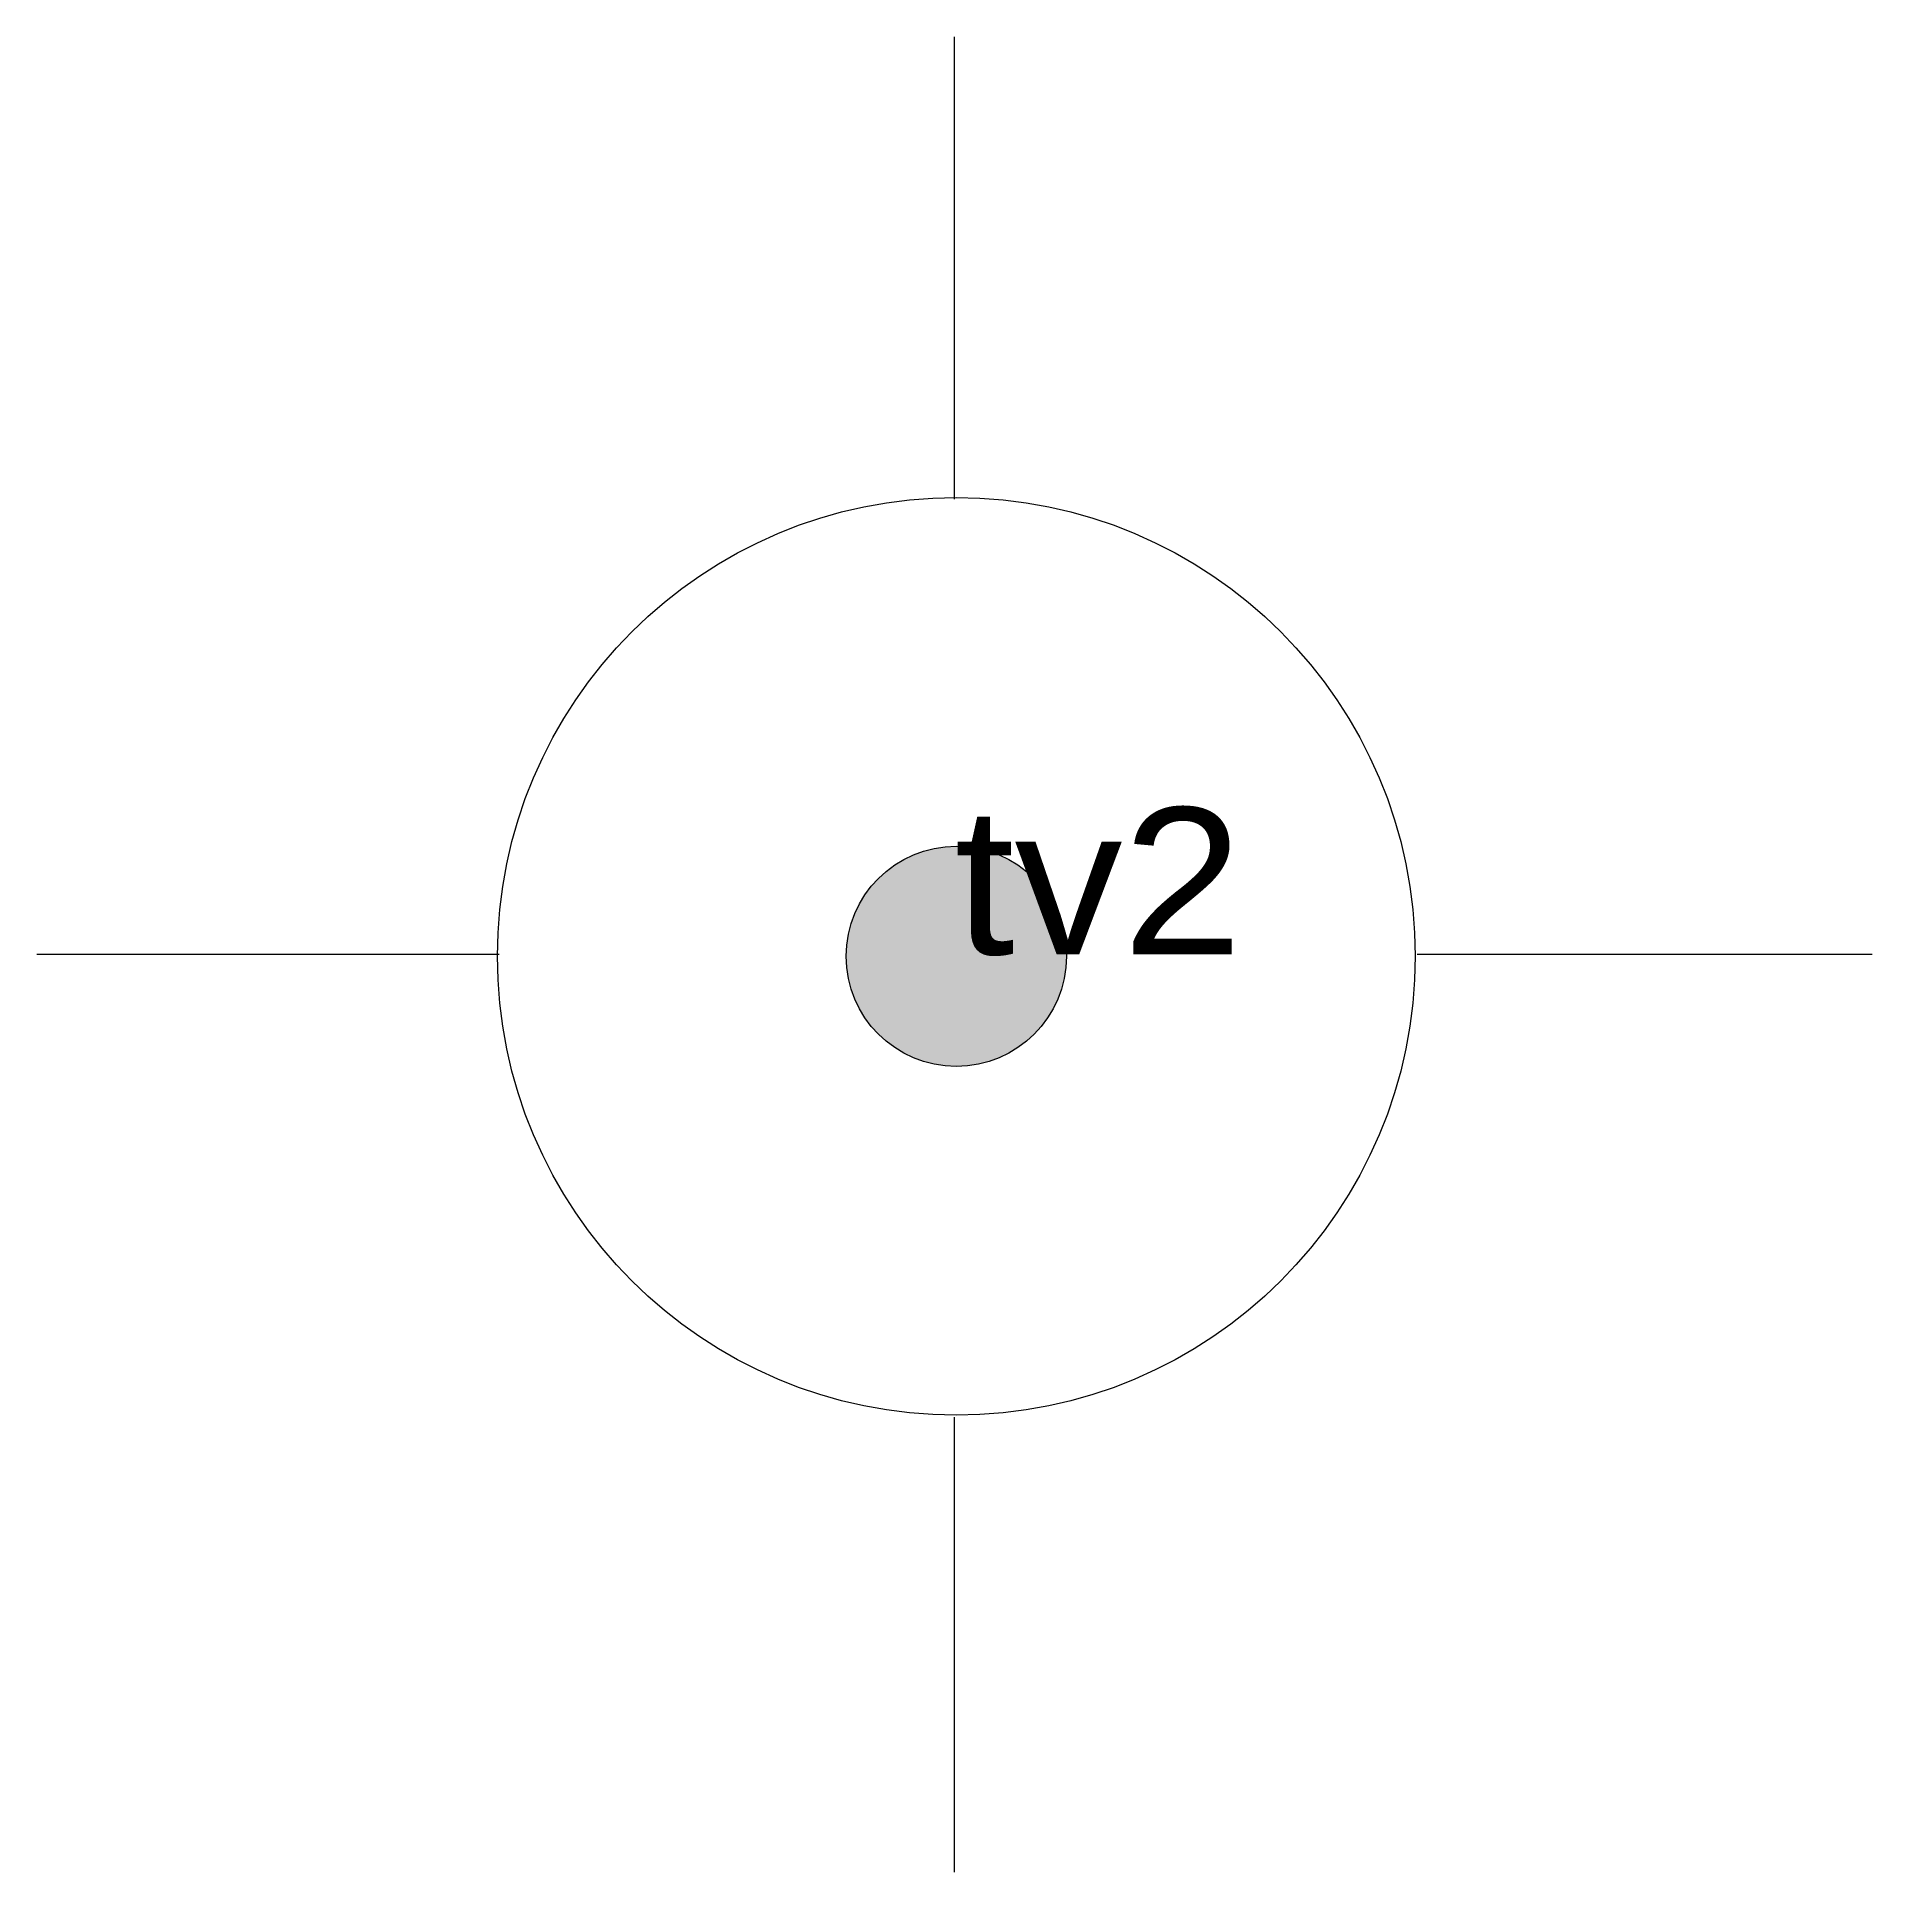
# Model space of a CAD drawing. Header units: metres. Extents: x 536713 to 552132, y 1837861 to 1841353.
# Drawn here: x 536712.73 to 536715.23, y 1838770.37 to 1838772.87 of the extents above.
import ezdxf

# ---------------------------------------------------------------- set-up
doc = ezdxf.new("R2010")
doc.units = ezdxf.units.M
doc.header["$LTSCALE"] = 0.08
doc.layers.add('7', color=7, linetype='Continuous', lineweight=13)

msp = doc.modelspace()

# ---------------------------------------------------------------- hatches: boundary and pattern name
at = {"layer": '7'}
msp.add_hatch(color=256, dxfattribs=at).paths.add_polyline_path([(536713.98247, 1838771.46752, 1), (536713.98247, 1838771.76752, 1)])

# ---------------------------------------------------------------- linework, layer by layer
for p, q in [((536713.98, 1838772.24), (536713.98, 1838772.87)), ((536713.36, 1838771.62), (536712.73, 1838771.62)), ((536715.23, 1838771.62), (536714.61, 1838771.62)), ((536713.98, 1838770.37), (536713.98, 1838770.99))]:
    msp.add_line(p, q, dxfattribs=at)
for radius in [0.625, 0.15]:
    msp.add_circle((536713.98247, 1838771.61752), radius, dxfattribs=at)

# ---------------------------------------------------------------- texts
at = {"layer": '7', "width": 1.1}
msp.add_text('tv2', height=0.2, dxfattribs=at).set_placement((536713.98, 1838771.62))

doc.saveas('drawing.dxf')
